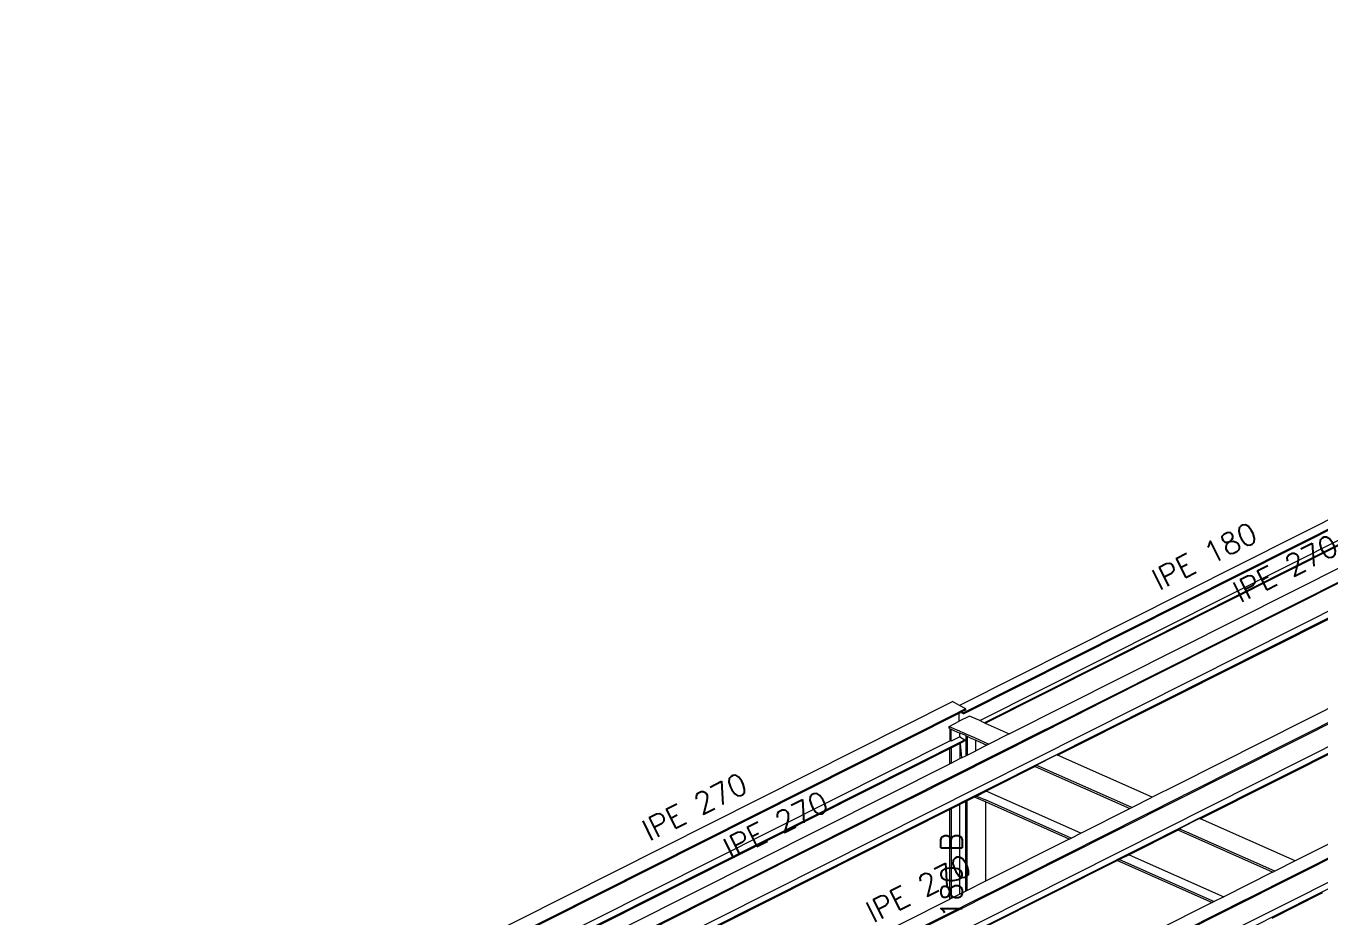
# Model space of a CAD drawing. Header units: millimetres. Extents: x 2 to 172, y 1 to 110.
# Drawn here: x 18.17 to 27.42, y 29.49 to 35.85 of the extents above; entities that cross this region are included whole.
import ezdxf
from ezdxf.enums import TextEntityAlignment as Align

# ---------------------------------------------------------------- set-up
doc = ezdxf.new("R2010")
doc.units = ezdxf.units.MM
doc.layers.add('BARRAS_DE_ACERO', color=7, linetype='Continuous', lineweight=9)
doc.layers.add('REFERENCIA_DE_LAS_BARRAS', color=2, linetype='Continuous', lineweight=9)
doc.styles.add('CYPETXT', font='romans__.ttf', dxfattribs={"height": 0.2})

msp = doc.modelspace()

# ---------------------------------------------------------------- linework, layer by layer
at = {"layer": 'BARRAS_DE_ACERO'}
for p, q in [((35.8018, 35.8546), (21.8431, 28.8309)), ((32.1341, 34.5947), (24.8782, 30.9438)), ((24.8733, 30.9345), (28.4851, 32.7519)), ((24.9901, 30.8864), (28.4505, 32.6275)), ((25.0233, 30.8716), (28.4574, 32.5995)), ((25.2016, 30.7923), (28.4505, 32.427)), ((28.519, 32.3536), (25.8255, 30.9984)), ((25.5468, 30.6388), (28.4505, 32.0998)), ((26.893, 29.6075), (31.7789, 32.0659)), ((26.5592, 30.1885), (30.1317, 31.9861)), ((22.8444, 28.5301), (29.4026, 31.83)), ((22.8646, 28.3766), (29.5751, 31.7532)), ((20.3469, 26.1415), (31.1343, 31.5694)), ((28.4505, 31.4587), (26.3969, 30.4254)), ((28.5919, 31.4306), (26.4813, 30.3686)), ((28.4505, 31.1315), (26.5683, 30.1845)), ((21.1511, 29.1894), (24.7959, 31.0234)), ((24.8403, 30.9379), (21.1267, 29.0693)), ((21.1995, 29.1146), (24.8403, 30.9465)), ((24.8439, 30.9397), (24.8403, 30.9379)), ((24.8403, 30.9379), (24.8403, 30.9379)), ((24.8439, 30.9484), (24.8466, 30.9497)), ((24.8439, 30.9397), (24.8443, 30.94)), ((24.8444, 30.94), (24.8443, 30.94)), ((24.8444, 30.94), (24.8547, 30.9451)), ((24.8444, 30.8842), (24.8444, 30.94)), ((24.8444, 30.8825), (24.8444, 30.8842)), ((24.8609, 30.9483), (24.8547, 30.9451)), ((24.8733, 30.9345), (24.8547, 30.9451)), ((24.8883, 30.9621), (24.8609, 30.9483)), ((24.8733, 30.9413), (24.8733, 30.9345)), ((24.8883, 30.9707), (24.8883, 30.9621)), ((25.0233, 30.8716), (24.9901, 30.8864)), ((25.4598, 30.8229), (21.779, 28.9709)), ((24.7715, 30.8318), (24.7715, 30.8454)), ((24.7715, 30.8454), (24.8443, 30.813)), ((24.7765, 30.8296), (24.7715, 30.8318)), ((24.7788, 30.8286), (24.7765, 30.8296)), ((24.7788, 30.8286), (24.7861, 30.8253)), ((24.7788, 30.7434), (24.7788, 30.8286)), ((24.7861, 30.8253), (24.8055, 30.8167)), ((24.7861, 30.7392), (24.7861, 30.8253)), ((24.8055, 30.8167), (24.848, 30.7978)), ((24.8443, 30.813), (24.8444, 30.813)), ((24.8486, 30.8111), (24.8444, 30.813)), ((24.8486, 30.7975), (24.848, 30.7978)), ((24.848, 30.7744), (24.848, 30.7978)), ((24.8486, 30.8111), (24.8702, 30.8015)), ((24.8548, 30.7948), (24.8486, 30.7975)), ((24.8901, 30.779), (24.8548, 30.7948)), ((24.8702, 30.8015), (24.8775, 30.7982)), ((24.8775, 30.7982), (24.9173, 30.7805)), ((25.0304, 30.8684), (25.0233, 30.8716)), ((25.0304, 30.8684), (25.2016, 30.7923)), ((25.2016, 30.7923), (25.0558, 30.7189)), ((21.4337, 29.013), (24.8846, 30.7495)), ((24.7765, 30.7423), (24.7788, 30.7434)), ((24.7861, 30.7392), (24.7788, 30.7434)), ((24.848, 30.7704), (24.7861, 30.7392)), ((24.848, 30.7744), (24.848, 30.7704)), ((24.848, 30.7704), (24.8846, 30.7495)), ((24.8846, 30.7409), (24.8846, 30.7495)), ((24.8997, 30.7748), (24.8997, 30.6404)), ((24.9246, 30.7773), (24.9173, 30.7805)), ((24.9173, 30.767), (24.9616, 30.7472)), ((24.9246, 30.7773), (24.9526, 30.7648)), ((24.9526, 30.7648), (25.0558, 30.7189)), ((24.9616, 30.6715), (24.9616, 30.7472)), ((24.9616, 30.7472), (25.0415, 30.7117)), ((25.0415, 30.7117), (24.9616, 30.6715)), ((25.0558, 30.7189), (25.0415, 30.7117)), ((21.4427, 29.009), (24.7765, 30.6865)), ((24.8997, 30.6404), (24.9616, 30.6715)), ((25.5407, 30.6415), (25.4609, 30.6014)), ((25.5468, 30.6388), (25.5407, 30.6415)), ((26.2232, 30.338), (25.5468, 30.6388)), ((24.7861, 30.5832), (24.7765, 30.5784)), ((25.3867, 30.5582), (25.0369, 30.3822)), ((25.3867, 30.5582), (25.3949, 30.5623)), ((25.3867, 30.5582), (26.063, 30.2574)), ((25.3949, 30.5681), (25.4609, 30.6014)), ((25.3949, 30.5623), (25.3949, 30.5681)), ((26.0774, 30.2646), (25.3949, 30.5681)), ((26.3969, 30.4254), (26.2232, 30.338)), ((24.4975, 30.3301), (23.2298, 29.6922)), ((24.9677, 30.3474), (24.9533, 30.3401)), ((24.9677, 30.3474), (25.0369, 30.3822)), ((24.9677, 30.3474), (25.0309, 30.3192)), ((25.7132, 30.0814), (25.0369, 30.3822)), ((25.0498, 29.6483), (26.4408, 30.3483)), ((26.0774, 30.2646), (26.2232, 30.338)), ((26.4813, 30.3686), (26.4408, 30.3483)), ((24.7765, 30.2512), (21.902, 28.8048)), ((24.7765, 30.2512), (24.7861, 30.256)), ((24.7861, 30.256), (24.7861, 29.6149)), ((25.644, 30.0466), (25.0309, 30.3192)), ((25.0309, 30.3056), (25.0309, 29.7381)), ((25.6297, 30.0393), (25.0309, 30.3056)), ((25.7132, 30.0814), (26.063, 30.2574)), ((26.063, 30.2574), (26.0774, 30.2646)), ((18.5792, 26.1732), (26.4813, 30.1493)), ((23.3424, 27.6016), (28.4747, 30.184)), ((26.5622, 30.1872), (26.4164, 30.1138)), ((26.5592, 30.1885), (26.4813, 30.1493)), ((26.5622, 30.1872), (26.5683, 30.1845)), ((27.2447, 29.8837), (26.5683, 30.1845)), ((25.644, 30.0466), (25.7132, 30.0814)), ((26.4082, 30.1039), (26.0584, 29.9279)), ((27.0845, 29.8031), (26.4082, 30.1039)), ((27.0989, 29.8103), (26.4711, 30.0895)), ((25.6297, 30.0393), (25.644, 30.0466)), ((25.9749, 29.8858), (25.0309, 29.4109)), ((25.9892, 29.893), (25.9749, 29.8858)), ((25.9749, 29.8858), (26.6512, 29.585)), ((26.0584, 29.9279), (25.9892, 29.893)), ((25.9892, 29.893), (26.6655, 29.5923)), ((26.0584, 29.9279), (26.7347, 29.6271)), ((27.0845, 29.8031), (27.0989, 29.8103)), ((21.9615, 29.0541), (23.2298, 29.6922)), ((22.5783, 28.504), (24.7765, 29.61)), ((25.0498, 29.6483), (22.8444, 28.5387)), ((24.8997, 29.672), (24.8901, 29.6672)), ((26.893, 29.6075), (25.2681, 28.7899))]:
    msp.add_line(p, q, dxfattribs=at)
for points in [[(32.1007, 34.6448), (28.4558, 32.8108), (24.8464, 30.9946)], [(25.0304, 30.8684), (28.4505, 32.5893), (28.4574, 32.5927), (28.4916, 32.61)], [(18.1713, 26.9362), (18.1781, 26.9396), (29.1046, 32.4376)], [(25.4598, 30.8229), (28.5121, 32.3588), (28.519, 32.3623)], [(24.4975, 30.3301), (25.4193, 30.794), (25.8255, 30.9984)], [(24.8856, 30.9722), (24.8464, 30.9946), (24.7959, 31.0234)], [(24.7715, 30.8454), (24.8444, 30.8821), (24.8444, 30.8825)], [(24.8403, 30.9465), (24.8439, 30.9484), (24.8439, 30.9484)], [(24.9901, 30.8864), (24.9168, 30.9189), (24.8444, 30.8825)], [(24.8856, 30.9722), (24.8883, 30.9707), (24.8466, 30.9497)], [(24.8782, 30.9438), (24.8733, 30.9413), (24.8609, 30.9483)], [(21.3839, 29.0352), (24.7765, 30.7423), (24.7788, 30.7434)], [(24.7765, 30.6865), (24.7861, 30.6913), (24.8486, 30.7227), (24.8508, 30.7239)], [(24.8486, 30.7227), (24.8486, 30.6146), (24.859, 30.6199)], [(24.8846, 30.7409), (24.8508, 30.7239), (24.859, 30.6199), (24.8901, 30.6355)], [(24.8901, 30.779), (24.8901, 30.6355), (24.8997, 30.6404)], [(24.8901, 30.779), (24.8997, 30.7748), (24.9173, 30.767)], [(21.5568, 28.9583), (24.7765, 30.5784), (24.7765, 30.6865)], [(24.7861, 30.6913), (24.7861, 30.5832), (24.8486, 30.6146)], [(28.4505, 30.4904), (27.2447, 29.8837), (27.0989, 29.8103)], [(28.4423, 30.3784), (20.2211, 26.2418), (20.2211, 26.2418), (20.2211, 26.2417), (20.2211, 26.2418)], [(25.0309, 30.3056), (24.9533, 30.3401), (24.8997, 30.3132)], [(24.7861, 29.6149), (24.7765, 29.61), (24.7765, 30.2512)], [(24.8486, 29.6463), (24.8486, 30.2874), (24.7861, 30.256)], [(24.8901, 29.6672), (24.8901, 30.3083), (24.8486, 30.2874)], [(24.8997, 29.672), (24.8997, 30.3132), (24.8901, 30.3083)], [(26.4711, 30.0895), (26.4164, 30.1138), (26.4164, 30.108), (26.4082, 30.1039)], [(25.6297, 30.0393), (25.0309, 29.7381), (24.8997, 29.672)], [(27.0845, 29.8031), (26.7347, 29.6271), (26.6655, 29.5923), (26.6512, 29.585), (25.0309, 28.7698)], [(24.8901, 29.6672), (24.8486, 29.6463), (24.7861, 29.6149)], [(27.0799, 29.4735), (27.4297, 29.6496), (27.4379, 29.6537), (27.4379, 29.6595)]]:
    msp.add_lwpolyline(points, dxfattribs=at)

# ---------------------------------------------------------------- texts
at = {"layer": 'REFERENCIA_DE_LAS_BARRAS', "style": 'CYPETXT'}
for s, rotation, width, p, p2 in [('IPE 180', 26.70034, 0.844169, (26.2714, 31.8127), (26.991, 32.1746)), ('IPE 270', 26.70034, 0.844169, (26.8509, 31.7247), (27.5705, 32.0866)), ('IPE 270', 26.70034, 0.844169, (22.6266, 30.0209), (23.3462, 30.3829)), ('IPE 270', 26.70034, 0.844169, (23.206, 29.8907), (23.9256, 30.2526)), ('HE 180 B', 90, 0.776302, (24.866, 29.116), (24.866, 30.0835)), ('IPE 270', 26.70034, 0.844169, (24.2276, 29.4364), (24.9472, 29.7983))]:
    msp.add_text(s, height=0.15333, rotation=rotation, dxfattribs=dict(at, width=width)).set_placement(p, p2, align=Align.FIT)

doc.saveas('drawing.dxf')
